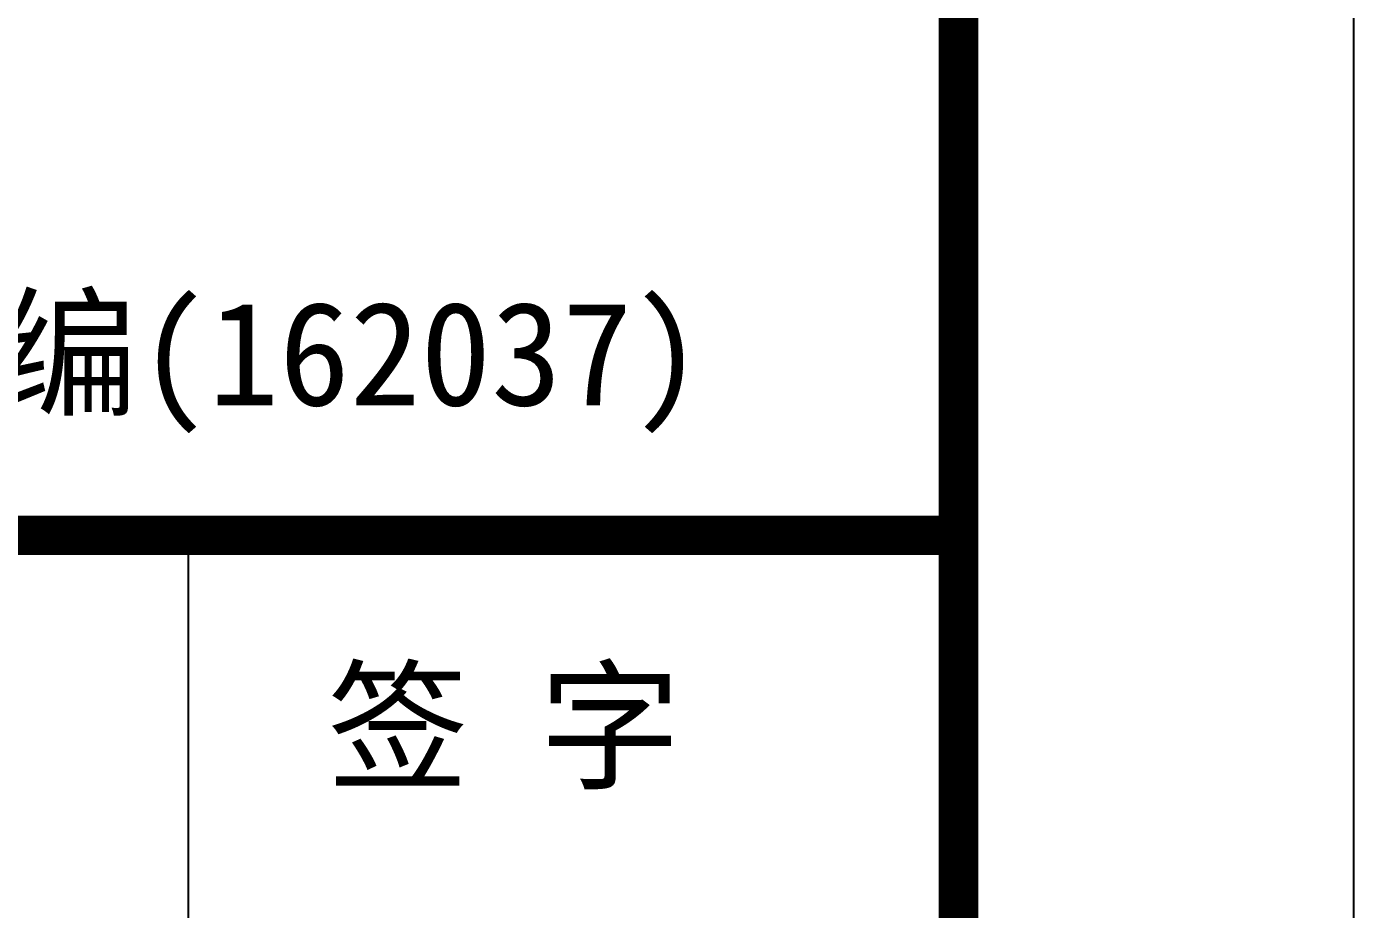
# Model space of a CAD drawing. Extents: x 1169373 to 1354985, y 649019 to 904199.
# Drawn here: x 1351545 to 1354905, y 814720 to 816955 of the extents above; entities that cross this region are included whole.
import ezdxf

# ---------------------------------------------------------------- set-up
doc = ezdxf.new("R2010")
doc.units = 0
doc.header["$LTSCALE"] = 1000
doc.header["$MEASUREMENT"] = 0
doc.layers.add('图框', color=7, linetype='Continuous')
doc.styles.add('STYLE-黑体', font='simhei.ttf')
doc.styles.add('黑体', font='simhei.ttf')

msp = doc.modelspace()

# ---------------------------------------------------------------- linework, layer by layer
at = {"color": 3}
msp.add_lwpolyline([(1295504.7, 783418.7), (1295504.7, 825418.7), (1354904.7, 825418.7), (1354904.7, 783418.7)], close=True, dxfattribs=at)
at = {"const_width": 100}
msp.add_lwpolyline([(1298004.7, 784418.7), (1353904.7, 784418.7), (1353904.7, 824418.7), (1298004.7, 824418.7)], close=True, dxfattribs=at)
at = {"layer": '图框', "color": 4, "const_width": 98.6}
msp.add_lwpolyline([(1348204.7, 824418.7), (1353904.7, 824418.7), (1353904.7, 784418.7), (1348204.7, 784418.7)], close=True, dxfattribs=at)
at = {"layer": '图框', "color": 0}
for const_width in [99.6, 99.6, 99.6, 99.6, 40.3]:
    msp.add_lwpolyline([(1348204.7, 815667.3), (1353882.9, 815667.3)], dxfattribs=dict(at, const_width=const_width))
msp.add_lwpolyline([(1351955.2, 808894.5), (1351955.2, 815667.3)], dxfattribs=at)

# ---------------------------------------------------------------- texts
at = {"layer": '图框', "color": 4, "style": '黑体'}
msp.add_text('证书编号：皖 城规编(162037)', height=262.944, dxfattribs=at).set_placement((1348420.4, 815995.7))
at = {"layer": '图框', "color": 0, "style": 'STYLE-黑体'}
msp.add_text('签 字', height=262.94, dxfattribs=at).set_placement((1352306.1, 815052.1))

doc.saveas('drawing.dxf')
